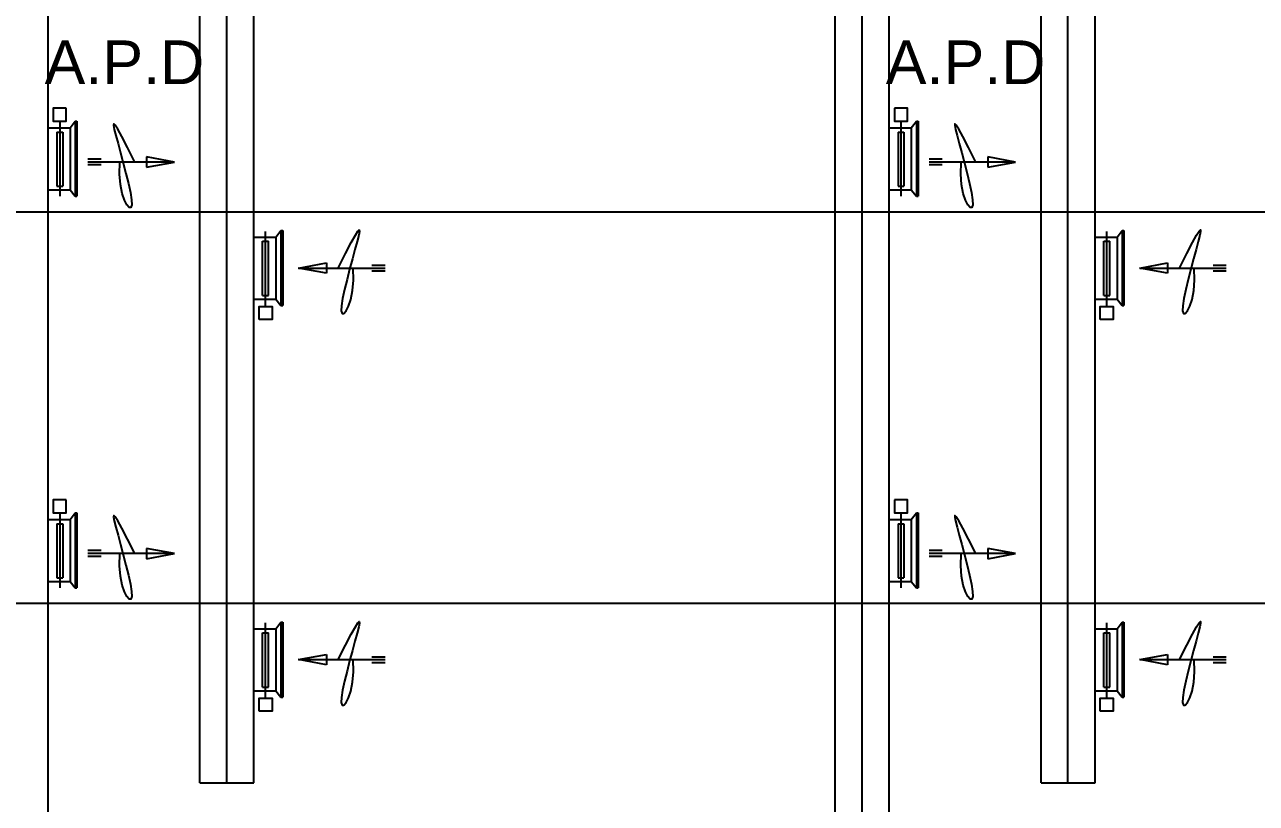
# Model space of a CAD drawing. Header units: millimetres. Extents: x 8533 to 164433, y 5768 to 115327.
# Drawn here: x 58016 to 68973, y 16665 to 23595 of the extents above; entities that cross this region are included whole.
import ezdxf

# ---------------------------------------------------------------- set-up
doc = ezdxf.new("R2010")
doc.units = ezdxf.units.MM
doc.header["$LTSCALE"] = 250
for name, color, linetype in [('ARC', 8, 'Continuous'), ('OUT', 4, 'Continuous'), ('p', 3, 'Continuous'), ('st', 4, 'Continuous')]:
    doc.layers.add(name, color=color, linetype=linetype)
doc.styles.add('STYLE1', font='arial.ttf')

msp = doc.modelspace()

# ---------------------------------------------------------------- linework, layer by layer
at = {"layer": 'ARC'}
for p, q in [((19211, 21930), (124754, 21930)), ((19211, 18446), (124754, 18446))]:
    msp.add_line(p, q, dxfattribs=at)
at = {"layer": 'OUT'}
for p, q in [((58329, 22735), (58329, 22067)), ((58421, 22676), (58466, 22735)), ((58466, 22735), (58481, 22735)), ((58466, 22735), (58466, 22067)), ((58481, 22735), (58481, 22067)), ((65811, 22735, 0), (65811, 22067, 0)), ((65903, 22676, 0), (65948, 22735, 0)), ((65948, 22735, 0), (65948, 22067, 0)), ((65948, 22735, 0), (65964, 22735, 0)), ((65964, 22735, 0), (65964, 22067, 0)), ((58225, 22676), (58421, 22676)), ((58303, 22639), (58303, 22156)), ((58303, 22639), (58355, 22639)), ((58355, 22639), (58355, 22156)), ((58421, 22676), (58421, 22124)), ((65707, 22676, 0), (65903, 22676, 0)), ((65785, 22639, 0), (65785, 22156, 0)), ((65785, 22639, 0), (65837, 22639, 0)), ((65837, 22639, 0), (65837, 22156, 0)), ((65903, 22676, 0), (65903, 22124, 0)), ((58303, 22156), (58355, 22156)), ((65785, 22156, 0), (65837, 22156, 0)), ((58225, 22124), (58421, 22124)), ((58421, 22124), (58466, 22067)), ((58466, 22067), (58481, 22067)), ((65707, 22124, 0), (65903, 22124, 0)), ((65903, 22124, 0), (65948, 22067, 0)), ((65948, 22067, 0), (65964, 22067, 0)), ((60055, 21703), (60252, 21703)), ((60159, 21087), (60159, 21755)), ((60252, 21703), (60296, 21763)), ((60252, 21703), (60252, 21152)), ((60296, 21763), (60312, 21763)), ((60296, 21763), (60296, 21095)), ((60312, 21763), (60312, 21095)), ((67538, 21703), (67734, 21703)), ((67642, 21087), (67642, 21755)), ((67734, 21703), (67778, 21763)), ((67734, 21703), (67734, 21152)), ((67778, 21763), (67794, 21763)), ((67778, 21763), (67778, 21095)), ((67794, 21763), (67794, 21095)), ((60133, 21667), (60185, 21667)), ((60133, 21183), (60133, 21667)), ((60185, 21183), (60185, 21667)), ((67616, 21667), (67668, 21667)), ((67616, 21183), (67616, 21667)), ((67668, 21183), (67668, 21667)), ((60055, 21152), (60252, 21152)), ((60133, 21183), (60185, 21183)), ((60252, 21152), (60296, 21095)), ((67538, 21152), (67734, 21152)), ((67616, 21183), (67668, 21183)), ((67734, 21152), (67778, 21095)), ((60296, 21095), (60312, 21095)), ((67778, 21095), (67794, 21095)), ((58225, 19191), (58421, 19191)), ((58329, 19251), (58329, 18582)), ((58421, 19191), (58466, 19251)), ((58421, 19191), (58421, 18640)), ((58466, 19251), (58481, 19251)), ((58466, 19251), (58466, 18582)), ((58481, 19251), (58481, 18582)), ((65707, 19191, 0), (65903, 19191, 0)), ((65811, 19251, 0), (65811, 18582, 0)), ((65903, 19191, 0), (65948, 19251, 0)), ((65903, 19191, 0), (65903, 18640, 0)), ((65948, 19251, 0), (65948, 18582, 0)), ((65948, 19251, 0), (65964, 19251, 0)), ((65964, 19251, 0), (65964, 18582, 0)), ((58303, 19154), (58303, 18671)), ((58303, 19154), (58355, 19154)), ((58355, 19154), (58355, 18671)), ((65785, 19154, 0), (65785, 18671, 0)), ((65785, 19154, 0), (65837, 19154, 0)), ((65837, 19154, 0), (65837, 18671, 0)), ((58225, 18640), (58421, 18640)), ((58303, 18671), (58355, 18671)), ((58421, 18640), (58466, 18582)), ((65707, 18640, 0), (65903, 18640, 0)), ((65785, 18671, 0), (65837, 18671, 0)), ((65903, 18640, 0), (65948, 18582, 0)), ((58466, 18582), (58481, 18582)), ((65948, 18582, 0), (65964, 18582, 0)), ((60055, 18219), (60252, 18219)), ((60159, 17602), (60159, 18271)), ((60252, 18219), (60296, 18278)), ((60252, 18219), (60252, 17667)), ((60296, 18278), (60312, 18278)), ((60296, 18278), (60296, 17610)), ((60312, 18278), (60312, 17610)), ((67538, 18219), (67734, 18219)), ((67642, 17602), (67642, 18271)), ((67734, 18219), (67778, 18278)), ((67734, 18219), (67734, 17667)), ((67778, 18278), (67794, 18278)), ((67778, 18278), (67778, 17610)), ((67794, 18278), (67794, 17610)), ((60133, 18182), (60185, 18182)), ((60133, 17699), (60133, 18182)), ((60185, 17699), (60185, 18182)), ((67616, 18182), (67668, 18182)), ((67616, 17699), (67616, 18182)), ((67668, 17699), (67668, 18182)), ((60055, 17667), (60252, 17667)), ((60133, 17699), (60185, 17699)), ((60252, 17667), (60296, 17610)), ((67538, 17667), (67734, 17667)), ((67616, 17699), (67668, 17699)), ((67734, 17667), (67778, 17610)), ((60296, 17610), (60312, 17610)), ((67778, 17610), (67794, 17610))]:
    msp.add_line(p, q, dxfattribs=at)
for points in [[(58271, 22851), (58271, 22735), (58387, 22735), (58387, 22851)], [(58387, 22851), (58271, 22851), (58271, 22735), (58387, 22735)], [(58271, 19366), (58271, 19251), (58387, 19251), (58387, 19366)], [(58387, 19366), (58271, 19366), (58271, 19251), (58387, 19251)]]:
    msp.add_lwpolyline(points, dxfattribs=at)
at = {"layer": 'OUT', "elevation": 0}
for points in [[(65753, 22851), (65753, 22735), (65869, 22735), (65869, 22851)], [(60102, 20972), (60102, 21087), (60217, 21087), (60217, 20972)], [(65753, 19366), (65753, 19251), (65869, 19251), (65869, 19366)], [(60102, 17487), (60102, 17602), (60217, 17602), (60217, 17487)]]:
    msp.add_lwpolyline(points, close=True, dxfattribs=at)
for points in [[(67584, 21087), (67699, 21087), (67699, 20972), (67584, 20972)], [(67584, 20972), (67584, 21087), (67699, 21087), (67699, 20972)], [(67584, 17602), (67699, 17602), (67699, 17487), (67584, 17487)], [(67584, 17487), (67584, 17602), (67699, 17602), (67699, 17487)]]:
    msp.add_lwpolyline(points, dxfattribs=at)
at = {"layer": 'p', "color": 4, "linetype": 'Continuous'}
for p, q in [((59575, 16847), (59575, 94153)), ((60055, 16847), (60055, 93679)), ((58225, 15017), (58225, 91126)), ((67057, 16847), (67057, 59853)), ((67538, 16847), (67538, 59853)), ((65226, 15017), (65226, 47995)), ((65707, 15017), (65707, 47995)), ((59575, 16847), (60055, 16847)), ((67057, 16847), (67538, 16847))]:
    msp.add_line(p, q, dxfattribs=at)
at = {"layer": 'p', "color": 1}
for p, q in [((59815, 16847), (59815, 93916)), ((67297, 16847), (67297, 59616)), ((65467, 15017), (65467, 47995)), ((58696, 22398), (58580, 22398)), ((59349, 22372), (58580, 22372)), ((66178, 22398, 0), (66062, 22398, 0)), ((66831, 22372, 0), (66062, 22372, 0)), ((58696, 22346), (58580, 22346)), ((66178, 22346, 0), (66062, 22346, 0)), ((60452, 21429), (61222, 21429)), ((61105, 21455), (61222, 21455)), ((61105, 21403), (61222, 21403)), ((67935, 21429), (68704, 21429)), ((68587, 21455), (68704, 21455)), ((68587, 21403), (68704, 21403)), ((58696, 18914), (58580, 18914)), ((59349, 18888), (58580, 18888)), ((58696, 18862), (58580, 18862)), ((66178, 18914, 0), (66062, 18914, 0)), ((66831, 18888, 0), (66062, 18888, 0)), ((66178, 18862, 0), (66062, 18862, 0)), ((61105, 17970), (61222, 17970)), ((68587, 17970), (68704, 17970)), ((60452, 17944), (61222, 17944)), ((61105, 17918), (61222, 17918)), ((67935, 17944), (68704, 17944)), ((68587, 17918), (68704, 17918))]:
    msp.add_line(p, q, dxfattribs=at)
at = {"layer": 'p', "color": 1, "linetype": 'Continuous'}
for p, q in [((59100, 22419), (59100, 22326)), ((59349, 22372), (59100, 22419)), ((59100, 22326), (59349, 22372)), ((66831, 22372, 0), (66583, 22419, 0)), ((66583, 22419, 0), (66583, 22326, 0)), ((66583, 22326, 0), (66831, 22372, 0)), ((60452, 21429), (60701, 21476)), ((60701, 21476), (60701, 21383)), ((67935, 21429), (68183, 21476)), ((68183, 21476), (68183, 21383)), ((60701, 21383), (60452, 21429)), ((68183, 21383), (67935, 21429)), ((59100, 18934), (59100, 18841)), ((59349, 18888), (59100, 18934)), ((59100, 18841), (59349, 18888)), ((66831, 18888, 0), (66583, 18934, 0)), ((66583, 18934, 0), (66583, 18841, 0)), ((66583, 18841, 0), (66831, 18888, 0)), ((60452, 17944), (60701, 17991)), ((60701, 17991), (60701, 17898)), ((67935, 17944), (68183, 17991)), ((68183, 17991), (68183, 17898)), ((60701, 17898), (60452, 17944)), ((68183, 17898), (67935, 17944))]:
    msp.add_line(p, q, dxfattribs=at)
at = {"layer": 'p', "color": 1}
for points in [[(58996, 22372), (58930, 22502), (58880, 22598), (58844, 22664), (58821, 22701), (58809, 22712), (58807, 22698), (58814, 22663), (58827, 22608), (58847, 22537), (58870, 22453), (58894, 22362), (58918, 22270), (58940, 22182), (58957, 22102), (58967, 22036), (58969, 21990), (58961, 21967), (58945, 21968), (58925, 21990), (58904, 22032), (58884, 22093), (58868, 22171), (58861, 22265), (58864, 22372)], [(66478, 22372), (66412, 22502), (66362, 22598), (66326, 22664), (66303, 22701), (66291, 22712), (66289, 22698), (66296, 22663), (66310, 22608), (66329, 22537), (66352, 22453), (66376, 22362), (66400, 22270), (66422, 22182), (66439, 22102), (66449, 22036), (66451, 21990), (66443, 21967), (66427, 21968), (66407, 21990), (66386, 22032), (66366, 22093), (66350, 22171), (66343, 22265), (66346, 22372)], [(60806, 21429), (60872, 21558), (60922, 21655), (60958, 21720), (60981, 21757), (60993, 21768), (60995, 21755), (60988, 21720), (60974, 21665), (60955, 21593), (60932, 21510), (60907, 21419), (60884, 21327), (60862, 21238), (60845, 21159), (60835, 21093), (60833, 21047), (60841, 21024), (60856, 21025), (60876, 21047), (60898, 21089), (60918, 21150), (60933, 21228), (60941, 21321), (60938, 21429)], [(68288, 21429), (68354, 21558), (68404, 21655), (68440, 21720), (68463, 21757), (68475, 21768), (68477, 21755), (68470, 21720), (68456, 21665), (68437, 21593), (68414, 21510), (68390, 21419), (68366, 21327), (68344, 21238), (68327, 21159), (68317, 21093), (68315, 21047), (68323, 21024), (68339, 21025), (68359, 21047), (68380, 21089), (68400, 21150), (68415, 21228), (68423, 21321), (68420, 21429)], [(68288, 21429), (68354, 21558), (68404, 21655), (68440, 21720), (68463, 21757), (68475, 21768), (68477, 21755), (68470, 21720), (68456, 21665), (68437, 21593), (68414, 21510), (68390, 21419), (68366, 21327), (68344, 21238), (68327, 21159), (68317, 21093), (68315, 21047), (68323, 21024), (68339, 21025), (68359, 21047), (68380, 21089), (68400, 21150), (68415, 21228), (68423, 21321), (68420, 21429)], [(58996, 18888), (58930, 19017), (58880, 19113), (58844, 19179), (58821, 19216), (58809, 19227), (58807, 19213), (58814, 19178), (58827, 19124), (58847, 19052), (58870, 18968), (58894, 18878), (58918, 18785), (58940, 18697), (58957, 18617), (58967, 18551), (58969, 18505), (58961, 18483), (58945, 18483), (58925, 18505), (58904, 18547), (58884, 18608), (58868, 18686), (58861, 18780), (58864, 18888)], [(66478, 18888), (66412, 19017), (66362, 19113), (66326, 19179), (66303, 19216), (66291, 19227), (66289, 19213), (66296, 19178), (66310, 19124), (66329, 19052), (66352, 18968), (66376, 18878), (66400, 18785), (66422, 18697), (66439, 18617), (66449, 18551), (66451, 18505), (66443, 18483), (66427, 18483), (66407, 18505), (66386, 18547), (66366, 18608), (66350, 18686), (66343, 18780), (66346, 18888)], [(60806, 17944), (60872, 18074), (60922, 18170), (60958, 18236), (60981, 18273), (60993, 18283), (60995, 18270), (60988, 18235), (60974, 18180), (60955, 18109), (60932, 18025), (60907, 17934), (60884, 17842), (60862, 17753), (60845, 17674), (60835, 17608), (60833, 17562), (60841, 17539), (60856, 17540), (60876, 17562), (60898, 17604), (60918, 17665), (60933, 17743), (60941, 17837), (60938, 17944)], [(68288, 17944), (68354, 18074), (68404, 18170), (68440, 18236), (68463, 18273), (68475, 18283), (68477, 18270), (68470, 18235), (68456, 18180), (68437, 18109), (68414, 18025), (68390, 17934), (68366, 17842), (68344, 17753), (68327, 17674), (68317, 17608), (68315, 17562), (68323, 17539), (68339, 17540), (68359, 17562), (68380, 17604), (68400, 17665), (68415, 17743), (68423, 17837), (68420, 17944)], [(68288, 17944), (68354, 18074), (68404, 18170), (68440, 18236), (68463, 18273), (68475, 18283), (68477, 18270), (68470, 18235), (68456, 18180), (68437, 18109), (68414, 18025), (68390, 17934), (68366, 17842), (68344, 17753), (68327, 17674), (68317, 17608), (68315, 17562), (68323, 17539), (68339, 17540), (68359, 17562), (68380, 17604), (68400, 17665), (68415, 17743), (68423, 17837), (68420, 17944)]]:
    msp.add_lwpolyline(points, dxfattribs=at)

# ---------------------------------------------------------------- texts
at = {"layer": 'st', "color": 2, "style": 'STYLE1'}
for p in [(58194, 23065), (65676, 23065)]:
    msp.add_text('A.P.D', height=389.3, dxfattribs=at).set_placement(p)

doc.saveas('drawing.dxf')
